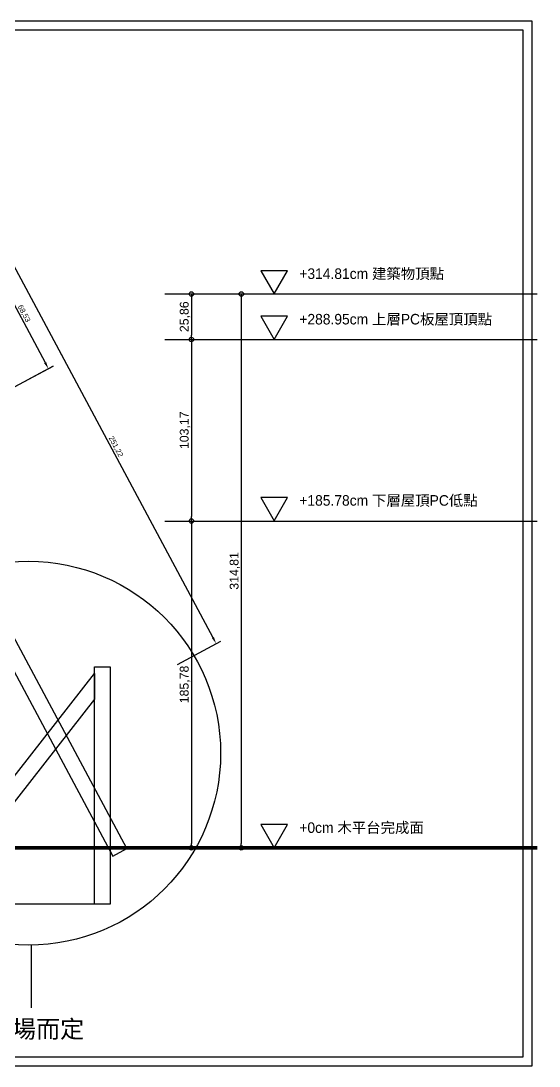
# Model space of a CAD drawing. Header units: millimetres. Extents: x -2666 to 6286, y -11880 to 4849.
# Drawn here: x 503 to 797, y -8629 to -8035 of the extents above; entities that cross this region are included whole.
import ezdxf

# ---------------------------------------------------------------- set-up
doc = ezdxf.new("R2010")
doc.units = ezdxf.units.MM
for name, color, linetype in [('0-rib1', 6, 'Continuous'), ('dim', 244, 'Continuous'), ('木平台完成面', 3, 'Continuous')]:
    doc.layers.add(name, color=color, linetype=linetype)
doc.layers.add('default', color=11, linetype='Continuous', plot=False)
doc.styles.get("Standard").update_dxf_attribs({"font": 'arial.ttf'})
doc.dimstyles.new('ISO-25', dxfattribs={"dimtxt": 5, "dimasz": 2.5, "dimexe": 3, "dimexo": 0.625, "dimtad": 1, "dimtxsty": 'Standard', "dimblk": 'ORIGIN', "dimcen": 2.5, "dimadec": 0, "dimazin": 0, "dimtfac": 1, "dimtmove": 1, "dimatfit": 1, "dimldrblk": 'ORIGIN', "dimfxl": 0, "dimarcsym": 0})
doc.dimstyles.new('短柱', dxfattribs={"dimtxt": 3, "dimasz": 4, "dimexe": 3, "dimexo": 0.625, "dimtad": 1, "dimtxsty": 'Standard', "dimcen": 2.5, "dimadec": 0, "dimazin": 0, "dimtfac": 1, "dimtmove": 1, "dimatfit": 1, "dimldrblk": 'ORIGIN', "dimfxl": 0, "dimarcsym": 0})

# ---------------------------------------------------------------- blocks, each defined once
blk = doc.blocks.new('*D324')
at = {"layer": 'Defpoints', "color": 0}
for p in [(399.31, -8218.16), (436.76, -8224.3), (397.52, -8238.11), (200.4, -8265.97), (554.83, -8509.22)]:
    blk.add_point(p, dxfattribs=at)
at = {"layer": 'dim', "color": 0, "lineweight": -2}
blk.add_arc((405.53, -8229.8), 11.54, 209.96134, 278.15501, dxfattribs=at)
at = {"layer": 'dim', "color": 0}
for points in [[(394.9, -8235.79), (396.16, -8235.34), (394.16, -8231.81)], [(406.96, -8240.59), (407.37, -8241.86), (410.97, -8239.98)]]:
    blk.add_solid(points, dxfattribs=at)
at = {"layer": 'dim', "color": 0, "insert": (401.42, -8238.24), "char_height": 3, "attachment_point": 5, "rotation": 334.05817}
blk.add_mtext('108°', dxfattribs=at)
blk = doc.blocks.new('_Origin')
at = {"color": 0, "linetype": 'ByBlock', "lineweight": -2}
blk.add_line((0, 0), (-1, 0), dxfattribs=at)
blk.add_circle((0, 0), 0.5, dxfattribs=at)
blk = doc.blocks.new('*D326')
at = {"layer": 'Defpoints', "color": 0}
for p in [(399.31, -8218.16), (311.59, -8238.39), (440.84, -8292.2), (427.47, -8296.03), (554.83, -8509.22)]:
    blk.add_point(p, dxfattribs=at)
at = {"layer": 'dim', "color": 0, "lineweight": -2}
blk.add_arc((438.3, -8291.14), 11.88, 176.77811, 278.73824, dxfattribs=at)
at = {"layer": 'dim', "color": 0}
for points in [[(425.79, -8290.32), (427.09, -8290.62), (427.33, -8286.57)], [(439.9, -8302.25), (440.32, -8303.52), (443.9, -8301.62)]]:
    blk.add_solid(points, dxfattribs=at)
at = {"layer": 'dim', "color": 0, "insert": (431.75, -8298.36), "char_height": 3, "attachment_point": 5, "rotation": 317.75817}
blk.add_mtext('141°', dxfattribs=at)
blk = doc.blocks.new('*D335')
at = {"layer": 'Defpoints', "color": 0}
for p in [(584.4, -8189.8), (584.4, -8215.66), (599.4, -8215.66)]:
    blk.add_point(p, dxfattribs=at)
at = {"layer": 'dim', "color": 0, "lineweight": -2}
for p, q in [((585.02, -8189.8), (602.4, -8189.8)), ((599.4, -8192.3), (599.4, -8213.16)), ((585.02, -8215.66), (602.4, -8215.66))]:
    blk.add_line(p, q, dxfattribs=at)
at = {"layer": 'dim', "color": 0, "lineweight": -2, "xscale": 2.5, "yscale": 2.5, "zscale": 2.5}
for p, rotation in [((599.4, -8189.8), 90), ((599.4, -8215.66), 270)]:
    blk.add_blockref('_Origin', p, dxfattribs=dict(at, rotation=rotation))
at = {"layer": 'dim', "color": 0, "insert": (595.77, -8202.73), "char_height": 5, "attachment_point": 5, "rotation": 90}
blk.add_mtext('25,86', dxfattribs=at)
blk = doc.blocks.new('*D336')
at = {"layer": 'Defpoints', "color": 0}
for p in [(584.4, -8215.66), (584.4, -8318.83), (599.4, -8318.83)]:
    blk.add_point(p, dxfattribs=at)
at = {"layer": 'dim', "color": 0, "lineweight": -2}
for p, q in [((585.02, -8215.66), (602.4, -8215.66)), ((599.4, -8218.16), (599.4, -8316.33)), ((585.02, -8318.83), (602.4, -8318.83))]:
    blk.add_line(p, q, dxfattribs=at)
at = {"layer": 'dim', "color": 0, "lineweight": -2, "xscale": 2.5, "yscale": 2.5, "zscale": 2.5}
for p, rotation in [((599.4, -8215.66), 90), ((599.4, -8318.83), 270)]:
    blk.add_blockref('_Origin', p, dxfattribs=dict(at, rotation=rotation))
at = {"layer": 'dim', "color": 0, "insert": (595.77, -8267.24), "char_height": 5, "attachment_point": 5, "rotation": 90}
blk.add_mtext('103,17', dxfattribs=at)
blk = doc.blocks.new('*D337')
at = {"layer": 'Defpoints', "color": 0}
for p in [(584.4, -8318.83), (584.4, -8504.61), (599.4, -8504.61)]:
    blk.add_point(p, dxfattribs=at)
at = {"layer": 'dim', "color": 0, "lineweight": -2}
for p, q in [((585.02, -8318.83), (602.4, -8318.83)), ((599.4, -8321.33), (599.4, -8502.11)), ((585.02, -8504.61), (602.4, -8504.61))]:
    blk.add_line(p, q, dxfattribs=at)
at = {"layer": 'dim', "color": 0, "lineweight": -2, "xscale": 2.5, "yscale": 2.5, "zscale": 2.5}
for p, rotation in [((599.4, -8318.83), 90), ((599.4, -8504.61), 270)]:
    blk.add_blockref('_Origin', p, dxfattribs=dict(at, rotation=rotation))
at = {"layer": 'dim', "color": 0, "insert": (595.77, -8411.72), "char_height": 5, "attachment_point": 5, "rotation": 90}
blk.add_mtext('185,78', dxfattribs=at)
blk = doc.blocks.new('*D334')
at = {"layer": 'Defpoints', "color": 0}
for p in [(584.4, -8189.8), (585.02, -8504.61), (627.72, -8504.61)]:
    blk.add_point(p, dxfattribs=at)
at = {"layer": 'dim', "color": 0, "lineweight": -2}
for p, q in [((585.02, -8189.8), (630.72, -8189.8)), ((627.72, -8192.3), (627.72, -8502.11)), ((585.65, -8504.61), (630.72, -8504.61))]:
    blk.add_line(p, q, dxfattribs=at)
at = {"layer": 'dim', "color": 0, "lineweight": -2, "xscale": 2.5, "yscale": 2.5, "zscale": 2.5}
for p, rotation in [((627.72, -8189.8), 90), ((627.72, -8504.61), 270)]:
    blk.add_blockref('_Origin', p, dxfattribs=dict(at, rotation=rotation))
at = {"layer": 'dim', "color": 0, "insert": (624.09, -8347.2), "char_height": 5, "attachment_point": 5, "rotation": 90}
blk.add_mtext('314,81', dxfattribs=at)
blk = doc.blocks.new('*D428')
at = {"layer": 'Defpoints', "color": 0}
for p in [(399.31, -8218.16), (613.48, -8388.56), (517.7, -8439.74)]:
    blk.add_point(p, dxfattribs=at)
at = {"layer": 'dim', "color": 0, "lineweight": -2}
for p, q in [((473.04, -8178.76), (497.74, -8165.57)), ((496.98, -8170.51), (611.6, -8385.03)), ((591.43, -8400.34), (616.13, -8387.14))]:
    blk.add_line(p, q, dxfattribs=at)
at = {"layer": 'dim', "color": 0}
for points in [[(497.56, -8170.2), (496.39, -8170.82), (495.09, -8166.98)], [(612.19, -8384.72), (611.01, -8385.34), (613.48, -8388.56)]]:
    blk.add_solid(points, dxfattribs=at)
at = {"layer": 'dim', "color": 0, "insert": (556.43, -8276.63), "char_height": 3, "attachment_point": 5, "rotation": 298.11635}
blk.add_mtext('251,22', dxfattribs=at)
blk = doc.blocks.new('*D429')
at = {"layer": 'Defpoints', "color": 0}
for p in [(399.31, -8218.16), (518.23, -8232.31), (431.6, -8278.6)]:
    blk.add_point(p, dxfattribs=at)
at = {"layer": 'dim', "color": 0, "lineweight": -2}
for p, q in [((463.89, -8183.65), (488.59, -8170.46)), ((487.83, -8175.4), (516.35, -8228.78)), ((496.18, -8244.09), (520.88, -8230.9))]:
    blk.add_line(p, q, dxfattribs=at)
at = {"layer": 'dim', "color": 0}
for points in [[(488.41, -8175.09), (487.24, -8175.71), (485.94, -8171.87)], [(516.94, -8228.47), (515.76, -8229.1), (518.23, -8232.31)]]:
    blk.add_solid(points, dxfattribs=at)
at = {"layer": 'dim', "color": 0, "insert": (504.23, -8200.95), "char_height": 3, "attachment_point": 5, "rotation": 298.11635}
blk.add_mtext('68,53', dxfattribs=at)

msp = doc.modelspace()

# ---------------------------------------------------------------- linework, layer by layer
msp.add_line((544.366, -8536.608), (460.817, -8536.608))
at = {"layer": '0-rib1'}
for points in [[(554.826, -8509.218), (562.764, -8504.977), (407.247, -8213.919), (399.309, -8218.161)], [(544.366, -8536.608), (544.366, -8401.608), (553.366, -8401.608), (553.366, -8536.608)]]:
    msp.add_lwpolyline(points, close=True, dxfattribs=at)
msp.add_lwpolyline([(544.366, -8405.482), (544.366, -8420.133), (494.127, -8484.668), (494.127, -8470.017), (544.366, -8405.482)], dxfattribs=at)
at = {"layer": 'default'}
for points in [[(-47.404, -8034.605), (792.596, -8034.605), (792.596, -8628.605), (-47.404, -8628.605)], [(-42.404, -8039.605), (787.596, -8039.605), (787.596, -8623.605), (-42.404, -8623.605)]]:
    msp.add_lwpolyline(points, close=True, dxfattribs=at)
at = {"layer": 'dim'}
for p, q in [((520.88, -8230.898), (431.603, -8278.6)), ((508.679, -8595.465), (508.679, -8559.863))]:
    msp.add_line(p, q, dxfattribs=at)
for points in [[(584.4, -8189.801), (795.745, -8189.801)], [(584.4, -8215.66), (795.745, -8215.66)], [(584.4, -8318.829), (795.745, -8318.829)]]:
    msp.add_lwpolyline(points, dxfattribs=at)
msp.add_circle((506.904, -8450.807), 109.071, dxfattribs=at)
at = {"layer": '木平台完成面'}
for points in [[(646.376, -8189.801), (654.017, -8176.566), (638.735, -8176.566)], [(646.376, -8215.66), (654.017, -8202.425), (638.735, -8202.425)], [(646.376, -8318.659), (654.017, -8305.424), (638.735, -8305.424)], [(646.376, -8504.608), (654.017, -8491.374), (638.735, -8491.374)]]:
    msp.add_lwpolyline(points, close=True, dxfattribs=at)
at = {"layer": '木平台完成面', "const_width": 2}
msp.add_lwpolyline([(795.745, -8504.608), (128.126, -8504.608)], dxfattribs=at)

# ---------------------------------------------------------------- texts
at = {"layer": 'dim', "insert": (470.306, -8602.539), "char_height": 10, "attachment_point": 1}
msp.add_mtext_dynamic_manual_height_columns('{\\fPMingLiU|b0|i0|c136|p18;視現場而定}', width=131.92841, gutter_width=12.5, heights=[29.066], dxfattribs=at)
at = {"layer": '木平台完成面', "char_height": 6, "attachment_point": 1}
for s, insert in [('{\\fPMingLiU|b0|i0|c136|p18;+314.81cm 建築物頂點}', (660.662, -8175.268)), ('{\\fPMingLiU|b0|i0|c136|p18;+288.95cm 上層PC板屋頂頂點}', (660.662, -8201.127)), ('{\\fPMingLiU|b0|i0|c136|p18;+185.78cm 下層屋頂PC低點}', (660.662, -8304.126)), ('{\\fPMingLiU|b0|i0|c136|p18;+0cm 木平台完成面}', (660.662, -8490.076))]:
    msp.add_mtext_dynamic_manual_height_columns(s, width=202.4063, gutter_width=12.5, heights=[0], dxfattribs=dict(at, insert=insert))

# ---------------------------------------------------------------- dimensions: what is measured, and where the dimension line sits
at = {"layer": 'dim'}
for p2, distance, picture, middle in [((517.7, -8439.736), 108.597, '*D428', (556.428, -8276.626)), ((431.603, -8278.6), 98.223, '*D429', (504.229, -8200.948))]:
    dim = msp.add_aligned_dim(p1=(399.309, -8218.161), p2=p2, distance=distance, dimstyle='短柱', dxfattribs=at)
    dim.commit()
    dim.dimension.update_dxf_attribs({"geometry": picture, "text_midpoint": middle})
for base, p1, p2, picture, middle in [((599.4, -8215.66), (584.4, -8189.801), (584.4, -8215.66), '*D335', (595.77, -8202.73)), ((627.72, -8504.608), (584.4, -8189.801), (585.025, -8504.608), '*D334', (624.09, -8347.205)), ((599.4, -8318.829), (584.4, -8215.66), (584.4, -8318.829), '*D336', (595.77, -8267.244)), ((599.4, -8504.608), (584.4, -8318.829), (584.4, -8504.608), '*D337', (595.77, -8411.719))]:
    dim = msp.add_linear_dim(base=base, p1=p1, p2=p2, angle=90, dimstyle='ISO-25', dxfattribs=at)
    dim.commit()
    dim.dimension.update_dxf_attribs({"geometry": picture, "text_midpoint": middle})
for base, line2, picture, middle in [((397.518, -8238.108), ((200.402, -8265.971), (436.756, -8224.295)), '*D324', (401.424, -8238.239)), ((427.471, -8296.029), ((311.595, -8238.394), (440.844, -8292.196)), '*D326', (431.745, -8298.357))]:
    dim = msp.add_angular_dim_2l(base=base, line1=((399.309, -8218.161), (554.826, -8509.218)), line2=line2, dimstyle='短柱', dxfattribs=at)
    dim.commit()
    dim.dimension.update_dxf_attribs({"geometry": picture, "text_midpoint": middle})

doc.saveas('drawing.dxf')
